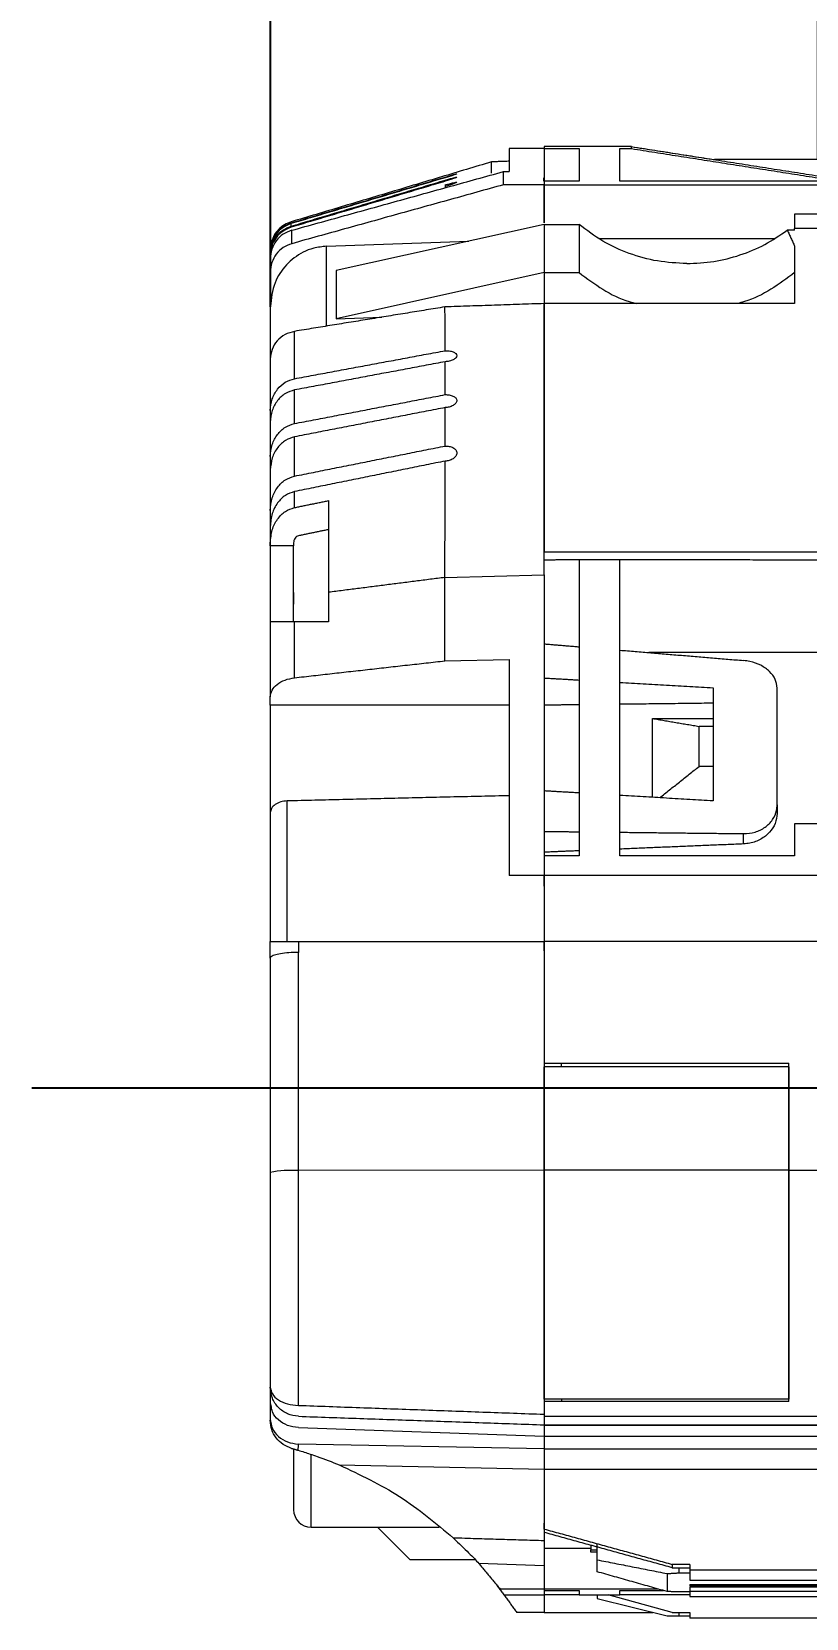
# Model space of a CAD drawing. Extents: x -871 to 2543, y 496 to 1402.
# Drawn here: x -317.2 to -250.7, y 849.7 to 985.9 of the extents above; entities that cross this region are included whole.
import ezdxf

# ---------------------------------------------------------------- set-up
doc = ezdxf.new("R2010")
doc.units = 0
doc.layers.get('0').update_dxf_attribs({"linetype": 'CONTINUOUS', "lineweight": 40})
doc.layers.get('DEFPOINTS').update_dxf_attribs({"linetype": 'CONTINUOUS'})
doc.layers.add('7', color=7, linetype='CONTINUOUS')
doc.styles.get("Standard").update_dxf_attribs({"font": 'romans.shx', "width": 0.67, "height": 3.5, "bigfont": 'hzfs.shx'})
doc.dimstyles.get("Standard").update_dxf_attribs({"dimtxt": 0.18, "dimasz": 0.18, "dimexe": 0.18, "dimexo": 0.0625, "dimgap": 0.09, "dimtad": 0, "dimtih": 1, "dimtoh": 1, "dimdec": 4, "dimzin": 0, "dimdsep": 46, "dimtxsty": 'Standard', "dimcen": 0.09, "dimadec": 0, "dimazin": 0, "dimtfac": 1, "dimtdec": 4, "dimtofl": 0, "dimtmove": 0, "dimatfit": 3, "dimfxl": 1, "dimtolj": 1, "dimtzin": 0, "dimarcsym": 0})

# ---------------------------------------------------------------- blocks, each defined once
blk = doc.blocks.new('*D23')
at = {"layer": '7', "color": 0, "lineweight": -2, "ltscale": 10, "transparency": 16777216}
for p, q in [((-296.74, 962.28), (-296.74, 1016.69)), ((-249.74, 974.92), (-249.74, 1016.69)), ((-253.24, 1015.19), (-293.24, 1015.19))]:
    blk.add_line(p, q, dxfattribs=at)
at = {"layer": '7', "color": 0, "ltscale": 10, "transparency": 16777216}
for points in [[(-293.24, 1015.77), (-293.24, 1014.6), (-296.74, 1015.19)], [(-253.24, 1015.77), (-253.24, 1014.6), (-249.74, 1015.19)]]:
    blk.add_solid(points, dxfattribs=at)
at = {"layer": 'DEFPOINTS', "color": 0, "ltscale": 10, "transparency": 16777216}
for p in [(-296.74, 1015.19), (-249.74, 974.92), (-296.74, 962.28)]:
    blk.add_point(p, dxfattribs=at)
at = {"layer": '7', "color": 0, "ltscale": 10, "transparency": 16777216, "insert": (-273.24, 1018.14), "char_height": 3.5, "attachment_point": 5}
blk.add_mtext('\\A1;47', dxfattribs=at)

msp = doc.modelspace()

# ---------------------------------------------------------------- linework, layer by layer
at = {"color": 7, "linetype": 'Continuous', "lineweight": 15}
for p, q in [((-273.2448, 975.8588), (-276.2448, 975.8588)), ((-273.2448, 976.0324), (-273.2448, 975.8588)), ((-265.7448, 976.0324), (-273.2448, 976.0324)), ((-273.2448, 975.8628), (-270.2448, 975.8628)), ((-266.7448, 975.8628), (-265.7448, 975.8628)), ((-277.7571, 973.746), (-277.7571, 974.7222)), ((-276.7448, 972.7552), (-276.7448, 973.8908)), ((-276.7448, 973.8908), (-276.2448, 973.8908)), ((-281.7448, 972.7391), (-281.7448, 972.5038)), ((-273.2448, 972.7552), (-276.7448, 972.7552)), ((-270.2448, 973.0541), (-273.2448, 973.0541)), ((-273.2448, 972.7552), (-249.7448, 972.7552)), ((-273.2448, 972.7552), (-273.2448, 969.5038)), ((-249.7448, 973.0541), (-266.7448, 973.0541)), ((-249.7448, 970.2263), (-251.7448, 970.2263)), ((-294.9593, 969.4797), (-294.9593, 969.5754)), ((-294.9593, 969.2048), (-294.9593, 969.4201)), ((-294.9077, 967.7023), (-294.9077, 968.8522)), ((-273.2448, 969.3601), (-291.1067, 965.3964)), ((-273.2448, 969.3601), (-270.2448, 969.3601)), ((-273.2448, 969.3601), (-273.2448, 965.2212)), ((-270.2448, 969.3601), (-270.2448, 965.2212)), ((-251.7448, 968.8574), (-252.373, 968.8574)), ((-249.7448, 969.0027), (-251.7448, 969.0027)), ((-291.9193, 967.4803), (-279.7181, 967.9236)), ((-291.9193, 960.6211), (-291.9193, 967.4803)), ((-268.5415, 968.1588), (-253.478, 968.1588)), ((-296.7448, 966.3891), (-296.7448, 957.7987)), ((-296.7448, 966.2539), (-296.7448, 957.7987)), ((-296.7448, 966.2539), (-296.7448, 957.7987)), ((-296.7448, 966.2539), (-296.7448, 957.7987)), ((-296.7448, 966.2539), (-296.7448, 957.7987)), ((-296.7448, 966.2539), (-296.7448, 957.7987)), ((-296.7448, 965.2632), (-296.7448, 962.2816)), ((-291.1067, 965.3964), (-291.1067, 961.2575)), ((-273.2448, 965.2212), (-291.1067, 961.2575)), ((-273.2448, 965.2212), (-270.2448, 965.2212)), ((-273.2448, 965.2212), (-273.2448, 962.7025)), ((-296.7448, 963.4437), (-296.7448, 958.9593)), ((-296.7448, 962.2816), (-296.7448, 957.7987)), ((-251.7448, 962.5587), (-273.2448, 962.5587)), ((-291.1067, 961.2575), (-287.1879, 961.3891)), ((-294.6598, 956.1107), (-294.6598, 960.1762)), ((-294.6598, 952.2582), (-294.6598, 955.1438)), ((-296.7448, 953.3777), (-296.7448, 952.3873)), ((-296.7448, 952.7037), (-296.7448, 952.3843)), ((-296.7448, 952.7037), (-296.7448, 952.3843)), ((-296.7448, 952.7037), (-296.7448, 952.3843)), ((-296.7448, 952.7037), (-296.7448, 952.3843)), ((-296.7448, 952.7037), (-296.7448, 952.3843)), ((-296.7448, 952.7037), (-296.7448, 952.3843)), ((-294.6598, 947.7474), (-294.6598, 951.1228)), ((-296.7448, 949.4289), (-296.7448, 948.2638)), ((-294.6598, 945.0438), (-294.6598, 946.423)), ((-296.7448, 944.7964), (-296.7448, 937.7437)), ((-296.7448, 943.4342), (-296.7448, 937.7437)), ((-296.7448, 943.4342), (-296.7448, 937.7437)), ((-296.7448, 943.4342), (-296.7448, 937.7437)), ((-296.7448, 943.4342), (-296.7448, 937.7437)), ((-296.7448, 943.4342), (-296.7448, 937.7437)), ((-294.7448, 941.7674), (-296.7448, 941.7674)), ((-296.7448, 941.7674), (-296.7448, 935.2473)), ((-273.2448, 940.5732), (-273.2448, 941.2503)), ((-281.7599, 939.0453), (-273.2448, 939.2708)), ((-281.7599, 931.888), (-281.7599, 939.0453)), ((-296.7448, 937.7437), (-296.7448, 936.7437)), ((-296.7448, 937.7437), (-296.7448, 936.7437)), ((-296.7448, 937.7437), (-296.7448, 936.7437)), ((-294.6598, 930.4383), (-294.6598, 935.2473)), ((-281.7599, 931.888), (-276.2448, 932.0166)), ((-258.7448, 929.5706), (-258.7448, 919.8614)), ((-253.2448, 919.5181), (-253.2448, 929.5524)), ((-276.2448, 928.0801), (-296.7448, 928.0801)), ((-296.7448, 928.0801), (-296.7448, 918.8485)), ((-263.9448, 926.9419), (-258.7448, 926.9419)), ((-258.7448, 926.2602), (-259.9448, 926.2602)), ((-259.9448, 922.8252), (-259.9448, 926.2602)), ((-258.7448, 922.8252), (-259.9448, 922.8252)), ((-295.2971, 907.8037), (-295.2971, 919.8604)), ((-249.7448, 917.9037), (-251.7448, 917.9037)), ((-270.2448, 915.1537), (-273.2448, 915.1537)), ((-251.7448, 915.1537), (-266.7448, 915.1537)), ((-249.7448, 913.4537), (-273.2448, 913.4537)), ((-273.2448, 912.5537), (-273.2448, 913.4537)), ((-296.7448, 906.3696), (-296.7448, 907.8037)), ((-294.3321, 907.8037), (-294.3321, 906.8594)), ((-273.2448, 907.0037), (-273.2448, 907.8037)), ((-294.3321, 888.1241), (-294.3321, 906.8594)), ((-273.2448, 897.3437), (-252.2448, 897.3437)), ((-273.2448, 888.1751), (-273.2448, 897.0437)), ((-252.2448, 897.0437), (-273.2448, 897.0437)), ((-271.7448, 897.0437), (-271.7448, 897.3437)), ((-252.2448, 897.0437), (-252.2448, 888.1751)), ((-273.2448, 888.1708), (-294.3321, 888.1241)), ((-294.3321, 867.9715), (-294.3321, 888.1241)), ((-273.2448, 868.502), (-273.2448, 888.1751)), ((-252.2448, 888.1751), (-273.2448, 888.1751)), ((-252.2448, 888.1751), (-252.2448, 868.502)), ((-252.2448, 888.1708), (-233.2285, 888.1708)), ((-296.7448, 869.5325), (-296.7448, 866.6871)), ((-296.7448, 869.5325), (-296.7448, 866.6871)), ((-296.7448, 869.5325), (-296.7448, 866.6871)), ((-296.7448, 869.5325), (-296.7448, 866.6871)), ((-296.7448, 869.5325), (-296.7448, 866.6871)), ((-296.7448, 869.5325), (-296.7448, 866.6871)), ((-296.7448, 869.5325), (-296.7448, 866.6871)), ((-296.7448, 869.5325), (-296.7448, 866.6871)), ((-296.7448, 869.5325), (-296.7448, 866.6871)), ((-296.7448, 869.5325), (-296.7448, 866.6871)), ((-296.7448, 869.5325), (-296.7448, 866.6871)), ((-296.7448, 869.5325), (-296.7448, 866.6871)), ((-296.7448, 869.5325), (-296.7448, 866.6871)), ((-296.7448, 869.5325), (-296.7448, 866.6871)), ((-296.7448, 869.5325), (-296.7448, 866.6871)), ((-296.7448, 869.5325), (-296.7448, 866.6871)), ((-296.7448, 869.5325), (-296.7448, 866.6871)), ((-296.7448, 869.5325), (-296.7448, 866.6871)), ((-296.7448, 869.5325), (-296.7448, 866.6871)), ((-296.7448, 868.2228), (-296.7448, 866.8023)), ((-252.2448, 868.502), (-273.2448, 868.502)), ((-252.2448, 868.2976), (-273.2448, 868.2976)), ((-271.7448, 868.502), (-271.7448, 868.2976)), ((-244.24, 867.015), (-273.2448, 867.015)), ((-273.2448, 866.2976), (-248.7448, 866.2976)), ((-273.2448, 866.2732), (-248.7448, 866.2732)), ((-294.3321, 866.0689), (-273.2448, 865.3326)), ((-273.2448, 865.3326), (-248.7448, 865.3326)), ((-273.2448, 864.2272), (-294.3321, 864.6485)), ((-293.2448, 857.5137), (-293.2448, 863.7681)), ((-273.2448, 864.2272), (-248.7448, 864.2272)), ((-290.8219, 862.8553), (-273.2448, 862.5042)), ((-273.2448, 862.5042), (-248.7448, 862.5042)), ((-287.5502, 857.5137), (-284.7448, 854.7083)), ((-273.2448, 855.7024), (-269.2448, 855.7024)), ((-269.2448, 855.9608), (-269.2448, 855.5625)), ((-269.2448, 855.5625), (-268.6948, 855.5625)), ((-268.6948, 854.7114), (-268.6948, 856.0213)), ((-279.1364, 854.7083), (-284.7448, 854.7083)), ((-273.2448, 854.1992), (-278.8509, 854.3954)), ((-268.6948, 855.3561), (-269.2448, 855.3561)), ((-261.6948, 854.0327), (-261.6948, 853.5881)), ((-260.7448, 854.3215), (-260.7448, 853.8161)), ((-262.6948, 853.5303), (-262.6948, 851.9868)), ((-261.6948, 853.5881), (-260.7448, 853.5881)), ((-249.7448, 853.8161), (-260.7448, 853.8161)), ((-260.7448, 853.8161), (-260.7448, 853.5881)), ((-260.7448, 852.9729), (-249.7448, 852.9729)), ((-273.2448, 852.195), (-277.0104, 852.195)), ((-263.4297, 852.195), (-273.2448, 852.195)), ((-273.2448, 852.0743), (-270.2448, 852.0743)), ((-270.2448, 851.6974), (-273.2448, 851.6974)), ((-268.6948, 851.6932), (-268.6948, 851.3893)), ((-268.6948, 851.3893), (-262.6948, 849.8893)), ((-262.2448, 850.1932), (-267.7448, 851.6932)), ((-266.7448, 852.0743), (-263.0035, 852.0743)), ((-260.7448, 851.6974), (-266.7448, 851.6974)), ((-260.7448, 851.9571), (-261.6948, 851.9571)), ((-260.7448, 852.5881), (-244.8272, 852.5881)), ((-260.7448, 852.5881), (-260.7448, 852.4429)), ((-244.883, 852.4429), (-260.7448, 852.4429)), ((-244.9182, 852.3514), (-260.7448, 852.3514)), ((-260.7448, 852.3514), (-260.7448, 852.195)), ((-260.7448, 852.2013), (-260.7448, 852.0045)), ((-249.7448, 852.0045), (-260.7448, 852.0045)), ((-260.7448, 852.0045), (-260.7448, 851.9571)), ((-260.7448, 851.5735), (-249.7448, 851.5735)), ((-273.2448, 850.1932), (-275.5862, 850.1932)), ((-273.2448, 850.1932), (-270.2448, 850.1932)), ((-273.2448, 850.1932), (-263.9104, 850.1932)), ((-266.7448, 850.1932), (-263.9104, 850.1932)), ((-262.2448, 850.1932), (-260.7448, 850.1932)), ((-261.6948, 850.1932), (-261.6948, 849.8893)), ((-260.7448, 850.1932), (-260.7448, 849.6932)), ((-262.6948, 849.8893), (-261.6948, 849.8893)), ((-261.6948, 849.8893), (-260.7448, 849.8893)), ((-249.7448, 849.6932), (-260.7448, 849.6932))]:
    msp.add_line(p, q, dxfattribs=at)
at = {"color": 7, "linetype": 'Continuous', "lineweight": 15, "flags": 128}
for points in [[(-273.2448, 907.2437), (-273.2448, 907.2437)], [(-273.2448, 899.2437), (-273.2448, 899.2437)]]:
    msp.add_lwpolyline(points, dxfattribs=at)
at = {"color": 7, "linetype": 'Continuous', "lineweight": 15}
for centre, radius, start, end in [((-294.9187, 878.6044), 9.5378, 86.473342, 101.037686), ((-293.2448, 859.0137), 1.5, 180, 270)]:
    msp.add_arc(centre, radius, start, end, dxfattribs=at)
for points in [[(-276.2448, 975.8588), (-276.2448, 973.8908)], [(-265.7448, 976.0324), (-249.7448, 973.5239)], [(-265.7448, 975.8628), (-265.7448, 976.0324)], [(-265.7448, 976.0324), (-258.6358, 974.9179)], [(-265.7448, 975.8628), (-249.7448, 973.3532)], [(-277.7571, 974.7222), (-294.9593, 969.5754)], [(-294.9077, 968.8522), (-276.7448, 973.8908)], [(-276.2448, 974.7763), (-277.7571, 974.7222)], [(-249.7408, 974.9179), (-258.6358, 974.9179)], [(-294.9593, 969.4797), (-281.7448, 973.4222)], [(-281.7448, 973.3632), (-294.9593, 969.4201)], [(-294.9593, 969.2048), (-281.7448, 973.15)], [(-281.7448, 973.054), (-294.9593, 969.1079)], [(-276.7448, 972.7552), (-294.9077, 967.7023)], [(-273.2448, 973.0541), (-273.2448, 972.7552)], [(-273.2448, 969.5038), (-273.2448, 972.7552)], [(-251.7448, 970.2263), (-251.7448, 969.0027)], [(-273.2448, 969.3601), (-273.2448, 965.2212)], [(-252.373, 968.8574), (-251.7448, 967.4775)], [(-251.7448, 968.8574), (-251.7448, 969.0027)], [(-296.7448, 967.1801), (-296.7448, 967.0831)], [(-296.7448, 967.0231), (-296.7448, 966.8066)], [(-296.7448, 966.709), (-296.7448, 966.4201)], [(-296.7448, 966.4201), (-296.7448, 965.2632)], [(-273.2448, 965.2212), (-273.2448, 962.5587)], [(-281.7538, 962.2712), (-294.6598, 960.1762)], [(-273.2448, 962.5587), (-281.7538, 962.2722)], [(-281.7452, 958.511), (-281.7538, 962.2712)], [(-296.7448, 957.7987), (-296.7448, 953.3777)], [(-294.6598, 956.1107), (-281.7452, 958.511)], [(-281.7452, 957.5638), (-294.6598, 955.1438)], [(-281.7452, 954.7391), (-281.7452, 957.5638)], [(-294.6598, 952.2582), (-281.7452, 954.7391)], [(-281.7452, 953.6285), (-294.6598, 951.1228)], [(-281.7452, 950.3299), (-281.7452, 953.6285)], [(-296.7448, 952.3873), (-296.7448, 949.4289)], [(-294.6598, 947.7474), (-281.7452, 950.3299)], [(-296.7448, 948.2638), (-296.7448, 944.7964)], [(-281.7452, 949.0369), (-294.6598, 946.423)], [(-294.6598, 945.0438), (-291.7448, 945.6432)], [(-296.7448, 943.4342), (-296.7448, 942.0145)], [(-291.7448, 943.1582), (-294.3278, 942.6228)], [(-296.7448, 941.7674), (-296.7448, 942.0145)], [(-294.7448, 942.0145), (-294.7448, 941.7674)], [(-294.7448, 935.2473), (-294.7448, 941.7674)], [(-273.2448, 941.2503), (-270.2448, 941.2449)], [(-270.2448, 941.2449), (-266.7448, 941.2449)], [(-266.7448, 941.2449), (-249.7448, 941.2503)], [(-273.2448, 940.5732), (-270.2448, 940.5753)], [(-266.7448, 940.5732), (-270.2448, 940.5732)], [(-266.7448, 940.5753), (-249.7448, 940.5732)], [(-281.7599, 939.0453), (-291.7451, 937.7708)], [(-291.7451, 937.7708), (-291.7448, 935.2473)], [(-291.7448, 935.2473), (-294.6598, 935.2473)], [(-273.2448, 933.3464), (-270.2448, 933.096)], [(-294.6598, 930.4383), (-281.7599, 931.888)], [(-266.7448, 932.8039), (-256.1401, 931.9189)], [(-249.7448, 932.5974), (-264.2705, 932.5974)], [(-273.2448, 930.4175), (-270.2448, 930.2423)], [(-266.7448, 930.0378), (-258.7448, 929.5706)], [(-296.7448, 928.0801), (-296.7448, 928.7924)], [(-270.2448, 928.115), (-273.2448, 928.0801)], [(-258.7448, 928.249), (-266.7448, 928.1558)], [(-263.9448, 926.9419), (-259.9448, 926.2602)], [(-258.7448, 926.2602), (-258.7448, 922.8252)], [(-263.3267, 920.1335), (-259.9448, 922.8252)], [(-276.2448, 920.312), (-295.2971, 919.8604)], [(-270.2448, 920.5443), (-273.2448, 920.7224)], [(-258.7448, 919.8614), (-266.7448, 920.3365)], [(-273.2448, 917.2467), (-270.2448, 917.2129)], [(-266.7448, 917.1735), (-256.1311, 917.054)], [(-256.1341, 916.1684), (-256.1312, 917.0542)], [(-251.7448, 917.9037), (-251.7448, 915.1537)], [(-270.2448, 915.5814), (-273.2448, 915.4567)], [(-256.134, 916.168), (-266.7448, 915.7269)], [(-273.2448, 915.1537), (-273.2448, 913.4537)], [(-273.2448, 913.4537), (-276.2448, 913.4537)], [(-273.2448, 913.4537), (-273.2448, 907.8037)], [(-273.2448, 912.5537), (-273.2448, 907.8037)], [(-294.3321, 907.8037), (-273.2448, 907.8037)], [(-249.7474, 907.8043), (-273.2448, 907.8037)], [(-296.7448, 869.5325), (-296.7448, 869.3395)], [(-296.658, 867.8378), (-296.7448, 868.2228)], [(-294.3321, 867.9715), (-273.2448, 867.21)], [(-273.2448, 868.2976), (-273.2448, 867.015)], [(-296.7448, 866.8023), (-296.7448, 866.6871)], [(-294.3321, 867.034), (-273.2448, 866.2976)], [(-273.2448, 865.3326), (-273.2448, 864.2272)], [(-273.2448, 865.3326), (-273.2448, 864.2272)], [(-294.9141, 864.2783), (-294.3443, 864.1147)], [(-273.2448, 862.5042), (-273.2448, 856.3437)], [(-273.2448, 862.5042), (-273.2448, 857.8606)], [(-293.2448, 857.5137), (-282.2419, 857.5137)], [(-273.2448, 857.355), (-273.2448, 857.8606)], [(-273.2448, 857.355), (-273.2448, 857.0625)], [(-273.2448, 857.355), (-262.2448, 854.3216)], [(-262.2448, 854.0328), (-273.2448, 857.0625)], [(-273.2448, 856.3437), (-281.027, 856.5779)], [(-273.2448, 856.0562), (-273.2448, 855.7024)], [(-269.2448, 855.3561), (-269.2448, 855.5625)], [(-278.8509, 854.3954), (-277.0104, 852.195)], [(-273.2448, 854.1992), (-273.2448, 852.195)], [(-268.6948, 854.7114), (-262.6948, 853.5303)], [(-268.6948, 853.6866), (-268.6948, 854.7114)], [(-262.2448, 854.3215), (-262.2448, 854.0327)], [(-260.7448, 854.3215), (-262.2448, 854.3215)], [(-262.2448, 854.0327), (-260.7448, 854.0327)], [(-273.2448, 853.9118), (-273.2448, 852.195)], [(-262.6948, 851.9868), (-268.6948, 853.6866)], [(-262.6948, 853.5303), (-261.6948, 853.5881)], [(-260.7448, 853.8161), (-260.7448, 852.9729)], [(-277.3739, 852.6297), (-275.5862, 850.1932)], [(-276.6649, 851.6932), (-273.2435, 851.6932)], [(-273.2448, 852.195), (-273.2448, 852.0743)], [(-273.2448, 852.0743), (-273.2448, 850.1932)], [(-273.2448, 851.4061), (-273.2448, 850.1932)], [(-270.2448, 852.0743), (-270.2448, 851.7334)], [(-270.2448, 851.6932), (-266.7448, 851.6932)], [(-266.7448, 851.7334), (-266.7448, 852.0743)], [(-261.6948, 851.9571), (-262.6948, 851.9868)], [(-260.7448, 852.0045), (-260.7448, 851.5735)]]:
    msp.add_open_spline(points, degree=1, dxfattribs=at)
at = {"color": 0, "linetype": 'Continuous', "lineweight": 15}
msp.add_open_spline([(-273.2448, 975.8588), (-273.2448, 975.4517), (-273.2448, 974.7733), (-273.2448, 973.7506), (-273.2448, 973.3416)], degree=3, knots=[0, 0, 0, 0, 0.600066027, 1, 1, 1, 1], dxfattribs=at)
at = {"color": 7, "linetype": 'Continuous', "lineweight": 15}
for points, knots in [([(-270.2448, 975.8628), (-270.2448, 975.483), (-270.2448, 974.7234), (-270.2448, 973.6106), (-270.2448, 973.0541)], [0, 0, 0, 0, 0.49999985, 1, 1, 1, 1]), ([(-266.7448, 973.0541), (-266.7448, 973.6106), (-266.7448, 974.7234), (-266.7448, 975.483), (-266.7448, 975.8628)], [0, 0, 0, 0, 0.50000015, 1, 1, 1, 1]), ([(-281.7448, 973.4222), (-281.6117, 973.4615), (-281.3492, 973.539), (-281.0168, 973.6318), (-280.8326, 973.679), (-280.7579, 973.6942), (-280.7323, 973.6943), (-280.7942, 973.666), (-281.0133, 973.5904), (-281.3462, 973.4836), (-281.6111, 973.4036), (-281.7448, 973.3632)], [0, 0, 0, 0, 0.129576698, 0.255502663, 0.377382263, 0.437478105, 0.497525617, 0.617830942, 0.741637589, 0.869552342, 1, 1, 1, 1]), ([(-281.7448, 973.15), (-281.6119, 973.189), (-281.3502, 973.2658), (-281.0179, 973.3543), (-280.8337, 973.3965), (-280.7584, 973.4073), (-280.7321, 973.403), (-280.7934, 973.3688), (-281.0123, 973.287), (-281.3453, 973.1757), (-281.6109, 973.0948), (-281.7448, 973.054)], [0, 0, 0, 0, 0.12922797, 0.25450876, 0.37581611, 0.43579094, 0.49578219, 0.61639747, 0.74084124, 0.8693556, 1, 1, 1, 1]), ([(-281.7448, 972.7391), (-281.6121, 972.7778), (-281.3512, 972.8538), (-281.0191, 972.9382), (-280.8347, 972.9754), (-280.7589, 972.9819), (-280.7319, 972.973), (-280.7926, 972.9329), (-281.0113, 972.8449), (-281.3445, 972.729), (-281.6108, 972.6472), (-281.7448, 972.606)], [0, 0, 0, 0, 0.1288623, 0.25349883, 0.37422512, 0.43407646, 0.49402318, 0.6149802, 0.74008379, 0.86919255, 1, 1, 1, 1]), ([(-296.7448, 967.0831), (-296.7199, 967.3505), (-296.6701, 967.8853), (-296.2793, 968.6014), (-295.705, 969.1795), (-295.2077, 969.3797), (-294.9593, 969.4797)], [0, 0, 0, 0, 0.250247913, 0.500488044, 0.750462592, 1, 1, 1, 1]), ([(-294.9593, 969.4201), (-295.2083, 969.3198), (-295.7065, 969.119), (-296.2808, 968.5397), (-296.6704, 967.8237), (-296.72, 967.2899), (-296.7448, 967.0231)], [0, 0, 0, 0, 0.25013943, 0.50043358, 0.75033896, 1, 1, 1, 1]), ([(-296.7448, 966.8066), (-296.7199, 967.0741), (-296.6701, 967.6092), (-296.2794, 968.3258), (-295.7051, 968.9044), (-295.2078, 969.1047), (-294.9593, 969.2048)], [0, 0, 0, 0, 0.25030626, 0.50055715, 0.75050138, 1, 1, 1, 1]), ([(-294.9593, 969.1079), (-295.2084, 969.0074), (-295.7068, 968.8065), (-296.281, 968.2265), (-296.6705, 967.5101), (-296.72, 966.976), (-296.7448, 966.709)], [0, 0, 0, 0, 0.25013568, 0.50042168, 0.75031464, 1, 1, 1, 1]), ([(-294.9077, 968.8522), (-295.1623, 968.7548), (-295.6723, 968.5596), (-296.2637, 967.9743), (-296.6676, 967.2433), (-296.719, 966.6948), (-296.7448, 966.4201)], [0, 0, 0, 0, 0.24848344, 0.4977471, 0.7484979, 1, 1, 1, 1]), ([(-294.9593, 969.5754), (-295.1578, 969.4998), (-295.5528, 969.3494), (-296.0465, 968.9449), (-296.4396, 968.4442), (-296.5818, 968.0475), (-296.653, 967.8491)], [0, 0, 0, 0, 0.25179554, 0.50108083, 0.75051713, 1, 1, 1, 1]), ([(-260.9948, 965.9959), (-261.8375, 966.038), (-263.5229, 966.1221), (-265.9632, 966.8056), (-268.263, 967.846), (-269.5842, 968.8554), (-270.2448, 969.3601)], [0, 0, 0, 0, 0.25000011, 0.49999992, 0.74999978, 1, 1, 1, 1]), ([(-260.9948, 965.9959), (-260.2203, 966.0315), (-258.6712, 966.1025), (-256.4159, 966.6808), (-254.2699, 967.5632), (-253.0053, 968.426), (-252.373, 968.8574)], [0, 0, 0, 0, 0.2500001, 0.49999987, 0.74999971, 1, 1, 1, 1]), ([(-296.653, 967.8491), (-296.6799, 967.7359), (-296.7342, 967.5071), (-296.7413, 967.2898), (-296.7448, 967.1801)], [0, 0, 0, 0, 0.4949565, 1, 1, 1, 1]), ([(-294.9077, 967.7023), (-295.1621, 967.6046), (-295.672, 967.4089), (-296.2634, 966.8223), (-296.6675, 966.0891), (-296.719, 965.5389), (-296.7448, 965.2632)], [0, 0, 0, 0, 0.24793907, 0.49702863, 0.74801208, 1, 1, 1, 1]), ([(-291.9193, 967.4803), (-292.2916, 967.4418), (-292.9885, 967.3697), (-294.2041, 966.8842), (-295.4374, 965.9438), (-296.5157, 964.3025), (-296.6647, 962.9885), (-296.7448, 962.2816)], [0, 0, 0, 0, 0.14326279, 0.26814966, 0.49810367, 0.72996342, 1, 1, 1, 1]), ([(-251.7448, 967.4775), (-251.7448, 966.7895), (-251.7448, 965.4135), (-251.7448, 963.5103), (-251.7448, 962.5587)], [0, 0, 0, 0, 0.49999981, 1, 1, 1, 1]), ([(-270.2448, 965.2212), (-269.5824, 964.7232), (-268.2575, 963.7272), (-266.5473, 962.8689), (-265.5231, 962.6115), (-265.3132, 962.5587)], [0, 0, 0, 0, 0.44293036, 0.88586061, 1, 1, 1, 1]), ([(-251.7448, 965.2212), (-252.4072, 964.7232), (-253.7321, 963.7272), (-255.4423, 962.8689), (-256.4665, 962.6115), (-256.6764, 962.5587)], [0, 0, 0, 0, 0.44293036, 0.88586061, 1, 1, 1, 1]), ([(-273.2448, 939.2708), (-273.2448, 941.6943), (-273.2448, 946.5413), (-273.2448, 952.7701), (-273.2448, 958.2528), (-273.2448, 961.1234), (-273.2448, 962.5587)], [0, 0, 0, 0, 0.24999981, 0.50000014, 0.75000008, 1, 1, 1, 1]), ([(-273.2448, 962.5587), (-273.2448, 961.2252), (-273.2448, 958.5583), (-273.2448, 953.5311), (-273.2448, 947.8503), (-273.2448, 943.4503), (-273.2448, 941.2503)], [0, 0, 0, 0, 0.25000006, 0.5, 0.75000018, 1, 1, 1, 1]), ([(-294.6598, 960.1762), (-294.9431, 960.1008), (-295.5103, 959.9499), (-296.1891, 959.3854), (-296.6544, 958.646), (-296.7147, 958.0812), (-296.7448, 957.7987)], [0, 0, 0, 0, 0.24932609, 0.4990473, 0.7493734, 1, 1, 1, 1]), ([(-281.7452, 958.5109), (-281.6833, 958.5118), (-281.5594, 958.5136), (-281.3777, 958.4954), (-281.2069, 958.4624), (-280.9989, 958.3951), (-280.8019, 958.2717), (-280.7167, 958.0856), (-280.797, 957.8902), (-280.9931, 957.7455), (-281.2047, 957.6578), (-281.4305, 957.5923), (-281.6217, 957.5749), (-281.7452, 957.5638)], [0, 0, 0, 0, 0.05612859, 0.11249629, 0.17152766, 0.23136438, 0.3583215, 0.49414157, 0.63224934, 0.76417676, 0.8267215, 0.88809947, 1, 1, 1, 1]), ([(-296.7448, 953.3777), (-296.7131, 953.7141), (-296.6513, 954.3688), (-296.1768, 955.2177), (-295.5021, 955.8545), (-294.9359, 956.0267), (-294.6598, 956.1107)], [0, 0, 0, 0, 0.27066205, 0.52669883, 0.76925436, 1, 1, 1, 1]), ([(-294.6598, 955.1438), (-294.9356, 955.0592), (-295.5023, 954.8853), (-296.1766, 954.2434), (-296.6512, 953.3874), (-296.713, 952.7272), (-296.7448, 952.3873)], [0, 0, 0, 0, 0.229463311, 0.471552694, 0.72793888, 1, 1, 1, 1]), ([(-281.7452, 954.7391), (-281.6841, 954.7398), (-281.5616, 954.7412), (-281.3819, 954.7194), (-281.2126, 954.6808), (-281.0036, 954.6017), (-280.8033, 954.4555), (-280.716, 954.2351), (-280.7974, 954.0043), (-280.9966, 953.8352), (-281.2093, 953.7335), (-281.3809, 953.6788), (-281.5615, 953.6414), (-281.6842, 953.6328), (-281.7452, 953.6285)], [0, 0, 0, 0, 0.054384903, 0.1091301, 0.166670766, 0.225287327, 0.353061757, 0.492672094, 0.635105827, 0.768897019, 0.830381876, 0.890383349, 0.94557945, 1, 1, 1, 1]), ([(-296.7448, 949.4289), (-296.7128, 949.7797), (-296.651, 950.4572), (-296.1759, 951.3352), (-295.5027, 951.9927), (-294.9346, 952.1716), (-294.6598, 952.2582)], [0, 0, 0, 0, 0.2763513, 0.53378678, 0.77442341, 1, 1, 1, 1]), ([(-294.6598, 951.1228), (-294.9283, 951.0381), (-295.4892, 950.8613), (-296.1656, 950.2054), (-296.649, 949.3143), (-296.7122, 948.6213), (-296.7448, 948.2638)], [0, 0, 0, 0, 0.21905398, 0.45755615, 0.72013141, 1, 1, 1, 1]), ([(-281.7452, 950.3299), (-281.6844, 950.3304), (-281.5622, 950.3314), (-281.3828, 950.3053), (-281.2138, 950.2597), (-281.0035, 950.1663), (-280.8017, 949.9934), (-280.7155, 949.7347), (-280.7996, 949.4663), (-281.0001, 949.2712), (-281.2124, 949.1552), (-281.383, 949.0931), (-281.5624, 949.0508), (-281.6847, 949.0415), (-281.7452, 949.0368)], [0, 0, 0, 0, 0.052933933, 0.106386736, 0.162976389, 0.221002025, 0.349689986, 0.493800794, 0.640165966, 0.773697879, 0.834421415, 0.893257325, 0.947166183, 1, 1, 1, 1]), ([(-281.7596, 939.0439), (-281.7555, 940.8161), (-281.7472, 944.3578), (-281.7458, 947.4779), (-281.7452, 949.0369)], [0, 0, 0, 0, 0.50035298, 1, 1, 1, 1]), ([(-296.7448, 944.7964), (-296.7124, 945.1657), (-296.6505, 945.8726), (-296.1742, 946.7872), (-295.5033, 947.4703), (-294.9331, 947.6576), (-294.6598, 947.7474)], [0, 0, 0, 0, 0.283441237, 0.542535478, 0.780692694, 1, 1, 1, 1]), ([(-294.6598, 946.423), (-294.9333, 946.3319), (-295.5047, 946.1416), (-296.1745, 945.4499), (-296.6505, 944.5243), (-296.7124, 943.809), (-296.7448, 943.4342)], [0, 0, 0, 0, 0.21796123, 0.45532311, 0.71464114, 1, 1, 1, 1]), ([(-291.7448, 945.6432), (-291.7448, 944.3941), (-291.7448, 941.8958), (-291.7448, 939.1449), (-291.7448, 937.7694)], [0, 0, 0, 0, 0.50000039, 1, 1, 1, 1]), ([(-296.7448, 942.0145), (-296.7123, 942.3951), (-296.6506, 943.1196), (-296.1749, 944.0568), (-295.5063, 944.7577), (-294.9336, 944.9513), (-294.6598, 945.0438)], [0, 0, 0, 0, 0.28735684, 0.54689641, 0.78342616, 1, 1, 1, 1]), ([(-294.3278, 942.6228), (-294.3839, 942.6037), (-294.4999, 942.5641), (-294.6324, 942.419), (-294.7279, 942.2327), (-294.7391, 942.0886), (-294.7448, 942.0145)], [0, 0, 0, 0, 0.22114538, 0.45777089, 0.7213645, 1, 1, 1, 1]), ([(-270.2448, 940.5732), (-270.2448, 938.792), (-270.2448, 935.2296), (-270.2448, 929.0565), (-270.2448, 922.4021), (-270.2448, 917.5698), (-270.2448, 915.1537)], [0, 0, 0, 0, 0.25000002, 0.5, 0.75000017, 1, 1, 1, 1]), ([(-266.7448, 915.1537), (-266.7448, 917.5698), (-266.7448, 922.4021), (-266.7448, 929.0565), (-266.7448, 935.2296), (-266.7448, 938.792), (-266.7448, 940.5732)], [0, 0, 0, 0, 0.24999983, 0.5, 0.74999998, 1, 1, 1, 1]), ([(-273.2448, 939.2708), (-273.2448, 937.3854), (-273.2448, 933.6147), (-273.2448, 927.2394), (-273.2448, 920.5417), (-273.2448, 915.8164), (-273.2448, 913.4537)], [0, 0, 0, 0, 0.25756158, 0.51512328, 0.75756165, 1, 1, 1, 1]), ([(-294.7448, 937.7437), (-294.7448, 937.6127), (-294.7448, 937.3506), (-294.7448, 937.02), (-294.7448, 936.7888), (-294.7448, 936.7587), (-294.7448, 936.7437)], [0, 0, 0, 0, 0.24999822, 0.49999719, 0.74999616, 1, 1, 1, 1]), ([(-294.7448, 937.7437), (-294.7448, 937.6127), (-294.7448, 937.3506), (-294.7448, 937.02), (-294.7448, 936.7888), (-294.7448, 936.7587), (-294.7448, 936.7437)], [0, 0, 0, 0, 0.25000042, 0.50000331, 0.74999958, 1, 1, 1, 1]), ([(-296.7448, 935.2473), (-296.7448, 934.2257), (-296.7448, 932.1823), (-296.7448, 929.9224), (-296.7448, 928.7924)], [0, 0, 0, 0, 0.49999981, 1, 1, 1, 1]), ([(-294.6598, 935.2473), (-294.8149, 935.2473), (-295.1346, 935.2473), (-295.7044, 935.2473), (-296.2685, 935.2473), (-296.671, 935.2473), (-296.72, 935.2473), (-296.7448, 935.2473)], [0, 0, 0, 0, 0.10810789, 0.22295933, 0.4651389, 0.72879582, 1, 1, 1, 1]), ([(-276.2448, 932.0166), (-276.2448, 930.121), (-276.2448, 926.3298), (-276.2448, 920.1004), (-276.2448, 915.6693), (-276.2448, 913.4537)], [0, 0, 0, 0, 0.33333318, 0.66666665, 1, 1, 1, 1]), ([(-253.2448, 929.5524), (-253.2779, 929.8052), (-253.3441, 930.3108), (-253.8604, 930.9984), (-254.6201, 931.5348), (-255.4307, 931.8308), (-255.9525, 931.8956), (-256.1401, 931.9189)], [0, 0, 0, 0, 0.21912105, 0.43824047, 0.65741023, 0.87678464, 1, 1, 1, 1]), ([(-296.7448, 928.7924), (-296.7147, 928.9878), (-296.6545, 929.3787), (-296.1894, 929.8905), (-295.5106, 930.2815), (-294.9434, 930.386), (-294.6598, 930.4383)], [0, 0, 0, 0, 0.25001348, 0.50009436, 0.7500193, 1, 1, 1, 1]), ([(-263.9448, 920.1702), (-263.9448, 921.2524), (-263.9448, 923.5949), (-263.9448, 925.771), (-263.9448, 926.9419)], [0, 0, 0, 0, 0.461971062, 1, 1, 1, 1]), ([(-295.2971, 919.8604), (-295.4867, 919.8415), (-295.8688, 919.8034), (-296.3463, 919.5672), (-296.68, 919.2348), (-296.7232, 918.9733), (-296.7448, 918.8423)], [0, 0, 0, 0, 0.24559489, 0.49496568, 0.74695359, 1, 1, 1, 1]), ([(-256.1312, 917.0544), (-255.7953, 917.0794), (-255.1236, 917.1294), (-254.2438, 917.572), (-253.5943, 918.2271), (-253.2832, 918.9203), (-253.2548, 919.3624), (-253.2448, 919.5181)], [0, 0, 0, 0, 0.22049583, 0.4410143, 0.66101618, 0.88065982, 1, 1, 1, 1]), ([(-253.2448, 919.5181), (-253.2448, 919.4892), (-253.2448, 919.2918), (-253.2448, 919.0492), (-253.2448, 918.8355), (-253.2448, 918.7902)], [0, 0, 0, 0, 0.11912025, 0.81345325, 1, 1, 1, 1]), ([(-296.7448, 918.8423), (-296.7448, 917.0629), (-296.7448, 913.5049), (-296.7448, 909.7038), (-296.7448, 907.8037)], [0, 0, 0, 0, 0.500140985, 1, 1, 1, 1]), ([(-253.2448, 918.7902), (-253.2779, 918.5013), (-253.3441, 917.9236), (-253.8601, 917.1407), (-254.62, 916.5416), (-255.4292, 916.2321), (-255.9493, 916.1851), (-256.1341, 916.1684)], [0, 0, 0, 0, 0.219519772, 0.439030771, 0.658785364, 0.878806125, 1, 1, 1, 1]), ([(-296.7448, 907.8037), (-296.7146, 907.8037), (-296.6541, 907.8037), (-296.1784, 907.8037), (-295.4877, 907.8037), (-294.8234, 907.8037), (-294.4362, 907.8037), (-294.3321, 907.8037)], [0, 0, 0, 0, 0.23757802, 0.47543089, 0.70495717, 0.92068791, 1, 1, 1, 1]), ([(-273.2448, 907.8037), (-273.2448, 906.0863), (-273.2448, 902.6516), (-273.2448, 899.113), (-273.2448, 897.3437)], [0, 0, 0, 0, 0.50000007, 1, 1, 1, 1]), ([(-294.3321, 906.8594), (-294.6103, 906.8521), (-295.1667, 906.8376), (-295.8964, 906.7491), (-296.44, 906.6224), (-296.7097, 906.4878), (-296.7354, 906.4013), (-296.7448, 906.3696)], [0, 0, 0, 0, 0.217245055, 0.434459484, 0.652559501, 0.87247967, 1, 1, 1, 1]), ([(-296.7448, 906.3696), (-296.7448, 904.3746), (-296.7448, 900.3833), (-296.7448, 894.2161), (-296.7448, 890.0489), (-296.7448, 887.9657)], [0, 0, 0, 0, 0.33323497, 0.66668563, 1, 1, 1, 1]), ([(-273.2448, 907.0037), (-273.2448, 904.9596), (-273.2448, 900.8715), (-273.2448, 894.5619), (-273.2448, 890.3012), (-273.2448, 888.1708)], [0, 0, 0, 0, 0.33333334, 0.66666664, 1, 1, 1, 1]), ([(-252.2448, 888.1708), (-252.2448, 889.7087), (-252.2448, 892.7847), (-252.2448, 895.824), (-252.2448, 897.3437)], [0, 0, 0, 0, 0.500000065, 1, 1, 1, 1]), ([(-273.2448, 888.1708), (-273.2448, 886.2881), (-273.2448, 882.5227), (-273.2448, 877.0004), (-273.2448, 871.761), (-273.2448, 868.727), (-273.2448, 867.21)], [0, 0, 0, 0, 0.25000002, 0.50000003, 0.75000017, 1, 1, 1, 1]), ([(-252.2448, 868.2976), (-252.2448, 869.7647), (-252.2448, 872.6989), (-252.2448, 877.6691), (-252.2448, 882.8702), (-252.2448, 886.4039), (-252.2448, 888.1708)], [0, 0, 0, 0, 0.25000004, 0.50000001, 0.75000001, 1, 1, 1, 1]), ([(-296.7448, 887.9657), (-296.7448, 886.3292), (-296.7448, 883.0278), (-296.7448, 878.1655), (-296.7448, 873.545), (-296.7448, 870.8623), (-296.7448, 869.5325)], [0, 0, 0, 0, 0.247858624, 0.500000044, 0.752141644, 1, 1, 1, 1]), ([(-296.7448, 869.5325), (-296.7089, 869.3324), (-296.6371, 868.9321), (-296.0833, 868.4232), (-295.2886, 868.0596), (-294.6509, 868.0009), (-294.3321, 867.9715)], [0, 0, 0, 0, 0.24999941, 0.49999994, 0.74999983, 1, 1, 1, 1]), ([(-294.3321, 867.034), (-294.6509, 867.0811), (-295.2886, 867.1752), (-296.0833, 867.7571), (-296.6371, 868.5716), (-296.7089, 869.2122), (-296.7448, 869.5325)], [0, 0, 0, 0, 0.250000296, 0.499999939, 0.750000005, 1, 1, 1, 1]), ([(-294.3321, 866.0689), (-294.6515, 866.1093), (-295.2903, 866.1901), (-296.0765, 866.6942), (-296.5695, 867.277), (-296.6354, 867.6944), (-296.658, 867.8378)], [0, 0, 0, 0, 0.28383292, 0.56766628, 0.85149835, 1, 1, 1, 1]), ([(-296.7448, 866.8023), (-296.7089, 866.5262), (-296.6371, 865.9739), (-296.0833, 865.2718), (-295.2886, 864.7702), (-294.6509, 864.689), (-294.3321, 864.6485)], [0, 0, 0, 0, 0.25000017, 0.50000021, 0.74999997, 1, 1, 1, 1]), ([(-294.9141, 864.2783), (-295.1722, 864.3778), (-295.6892, 864.577), (-296.2716, 865.1592), (-296.6683, 865.8759), (-296.7193, 866.4163), (-296.7448, 866.6871)], [0, 0, 0, 0, 0.24807407, 0.49698363, 0.74800567, 1, 1, 1, 1]), ([(-273.2448, 867.21), (-273.2448, 867.0753), (-273.2448, 866.8056), (-273.2448, 866.5228), (-273.2448, 866.3318), (-273.2448, 866.309), (-273.2448, 866.2976)], [0, 0, 0, 0, 0.24954412, 0.49983345, 0.75016719, 1, 1, 1, 1]), ([(-273.2448, 867.015), (-273.2448, 866.909), (-273.2448, 866.697), (-273.2448, 866.4732), (-273.2448, 866.3252), (-273.2448, 866.3068), (-273.2448, 866.2976)], [0, 0, 0, 0, 0.24999859, 0.50000058, 0.75000077, 1, 1, 1, 1]), ([(-273.2448, 866.2976), (-273.2448, 866.2574), (-273.2448, 866.1768), (-273.2448, 865.614), (-273.2448, 865.3326)], [0, 0, 0, 0, 0.50000174, 1, 1, 1, 1]), ([(-273.2448, 866.2732), (-273.2448, 866.1997), (-273.2448, 866.0528), (-273.2448, 865.5726), (-273.2448, 865.3326)], [0, 0, 0, 0, 0.500029573, 1, 1, 1, 1]), ([(-294.7448, 864.2308), (-294.7448, 863.4623), (-294.7448, 861.9093), (-294.7448, 860.2791), (-294.7448, 859.2094), (-294.7448, 859.0785), (-294.7448, 859.0137)], [0, 0, 0, 0, 0.24741089, 0.50000002, 0.75258917, 1, 1, 1, 1]), ([(-294.3443, 864.1147), (-294.3432, 864.2185), (-294.341, 864.4265), (-294.335, 864.5744), (-294.3321, 864.6485)], [0, 0, 0, 0, 0.4990197, 1, 1, 1, 1]), ([(-294.3443, 864.1147), (-294.0056, 864.0105), (-293.4662, 863.8446), (-292.2857, 863.4436), (-291.4552, 863.1098), (-290.8219, 862.8553)], [0, 0, 0, 0, 0.28608275, 0.45560782, 1, 1, 1, 1]), ([(-273.2448, 864.2272), (-273.2448, 864.1265), (-273.2448, 863.9323), (-273.2448, 863.5179), (-273.2448, 863.0334), (-273.2448, 862.6849), (-273.2448, 862.5042)], [0, 0, 0, 0, 0.25927745, 0.49999928, 0.74072501, 1, 1, 1, 1]), ([(-273.2448, 864.2272), (-273.2448, 864.1282), (-273.2448, 863.9301), (-273.2448, 863.5067), (-273.2448, 863.0237), (-273.2448, 862.6773), (-273.2448, 862.5042)], [0, 0, 0, 0, 0.24988228, 0.50000151, 0.75012, 1, 1, 1, 1]), ([(-290.8219, 862.8553), (-289.0535, 862.0213), (-285.5168, 860.3533), (-282.5236, 857.8363), (-281.027, 856.5779)], [0, 0, 0, 0, 0.50002411, 1, 1, 1, 1]), ([(-281.027, 856.5779), (-280.5523, 856.1252), (-279.5667, 855.1852), (-279.0952, 854.665), (-278.8509, 854.3954)], [0, 0, 0, 0, 0.48161727, 1, 1, 1, 1]), ([(-273.2448, 856.3437), (-273.2448, 855.8816), (-273.2448, 854.9573), (-273.2448, 854.4519), (-273.2448, 854.1992)], [0, 0, 0, 0, 0.50000049, 1, 1, 1, 1])]:
    msp.add_open_spline(points, degree=3, knots=knots, dxfattribs=at)
at = {"layer": '7', "color": 0, "ltscale": 5}
msp.add_line((-273.2448, 973.0541), (-273.2448, 973.3416), dxfattribs=at)
at = {"layer": '7', "color": 1, "ltscale": 5}
msp.add_line((-317.2223, 895.2437), (-196.0811, 895.2437), dxfattribs=at)

# ---------------------------------------------------------------- dimensions: what is measured, and where the dimension line sits
at = {"layer": '7', "color": 4, "ltscale": 5}
dim = msp.add_linear_dim(base=(-296.7448, 1015.1876), p1=(-249.7448, 974.9179), p2=(-296.7448, 962.2816), dimstyle='Standard', override={"dimtxt": 3.5, "dimasz": 3.5, "dimexe": 1.5, "dimexo": 0, "dimgap": 1.2, "dimtad": 1, "dimtih": 0, "dimdec": 3, "dimzin": 8, "dimcen": 0, "dimtdec": 3, "dimtofl": 1, "dimtzin": 8}, dxfattribs=at)
dim.commit()
dim.dimension.update_dxf_attribs({"geometry": '*D23', "text_midpoint": (-273.2448, 1018.1376)})

doc.saveas('drawing.dxf')
